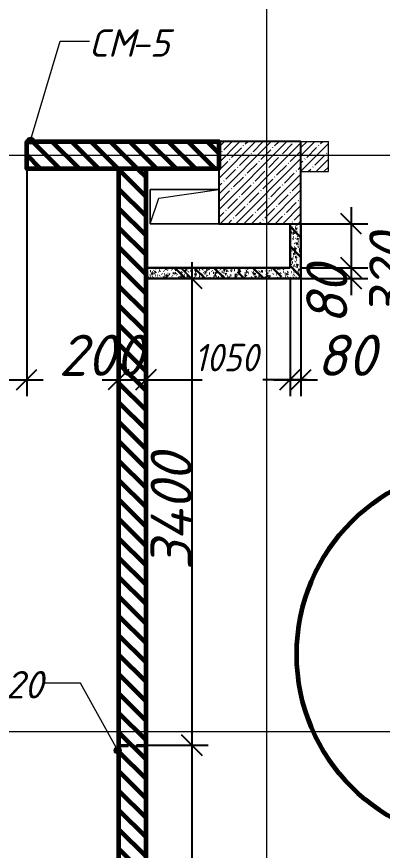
# Model space of a CAD drawing. Header units: millimetres. Extents: x 12986 to 523328, y -9759 to 30092.
# Drawn here: x 263184 to 265850, y -31 to 6043 of the extents above; entities that cross this region are included whole.
import ezdxf

# ---------------------------------------------------------------- set-up
doc = ezdxf.new("R2010")
doc.units = ezdxf.units.MM
for name, color, linetype, lineweight in [('0) ПГП', 1, 'Continuous', 30), ('2) Расчет', 1, 'Continuous', 30), ('5) Блок ячеистый', 160, 'Continuous', 60), ('A-ANNO-DIMS', 7, 'Continuous', 9), ('A-FLOR', 7, 'Continuous', 9), ('A-GENM', 7, 'Continuous', 9), ('A-GENM-1', 7, 'Continuous', 25), ('A-GENM-IDEN', 7, 'Continuous', 9), ('A-WALL-8', 7, 'Continuous', 9), ('A-WALL-FNSH-2', 7, 'Continuous', 5), ('A-WALL-PATT-1', 7, 'Continuous', 5), ('S-COLS', 7, 'Continuous', 9), ('S-COLS-1', 7, 'Continuous', 5), ('S-COLS-2', 7, 'Continuous', 25), ('Оси-1', 7, 'Continuous', 20)]:
    doc.layers.add(name, color=color, linetype=linetype, lineweight=lineweight)
doc.layers.add('0)Допникки кружки', color=7, linetype='Continuous', plot=False)
doc.layers.add('A-WALL-3', color=7, linetype='Continuous', lineweight=5, true_color=0x000000)
doc.styles.add('ISOCPEUR_I_2', font='isocpeui.ttf', dxfattribs={"height": 300})
doc.styles.add('ISOCPEUR_I_3', font='isocpeui.ttf', dxfattribs={"width": 0.9, "height": 200})
doc.dimstyles.new('ISO-2_0_0_9К_СРЕДНИЙ', dxfattribs={"dimscale": 304.8, "dimtxt": 199.196235, "dimasz": 0.492126, "dimexe": 0.393701, "dimexo": 0, "dimgap": 0, "dimtad": 1, "dimdec": 0, "dimzin": 0, "dimdsep": 46, "dimtxsty": 'ISOCPEUR_I_2', "dimblk1": 'OBLIQUE', "dimblk2": 'OBLIQUE', "dimsah": 1, "dimcen": 0.09, "dimdle": 0.393701, "dimazin": 0, "dimtfac": 1, "dimtdec": 4, "dimtix": 1, "dimtmove": 2, "dimatfit": 3, "dimfxl": 1, "dimtvp": 1, "dimtolj": 1, "dimtzin": 0, "dimarcsym": 2})
doc.dimstyles.new('ISO-2_0_0_9К_СРЕДНИЙ_1', dxfattribs={"dimscale": 304.8, "dimtxt": 199.196235, "dimasz": 0.492126, "dimexe": 0.393701, "dimexo": 0, "dimgap": 0, "dimtad": 1, "dimdec": 0, "dimzin": 0, "dimdsep": 46, "dimtxsty": 'ISOCPEUR_I_3', "dimblk1": 'OBLIQUE', "dimblk2": 'OBLIQUE', "dimsah": 1, "dimcen": 0.09, "dimdle": 0.393701, "dimazin": 0, "dimtfac": 1, "dimtdec": 4, "dimtix": 1, "dimtmove": 2, "dimatfit": 3, "dimfxl": 1, "dimtvp": 1, "dimtolj": 1, "dimtzin": 0, "dimarcsym": 2})
doc.dimstyles.new('ISO-2_0_0_9К_СРЕДНИЙ_2', dxfattribs={"dimscale": 304.8, "dimtxt": 199.196235, "dimasz": 0.492126, "dimexe": 0.393701, "dimexo": 0, "dimgap": 0, "dimtad": 1, "dimdec": 0, "dimzin": 0, "dimdsep": 46, "dimtxsty": 'ISOCPEUR_I_2', "dimblk1": 'OBLIQUE', "dimblk2": 'OBLIQUE', "dimsah": 1, "dimcen": 0.09, "dimdle": 0.393701, "dimazin": 0, "dimtfac": 1, "dimtdec": 4, "dimtix": 1, "dimtmove": 0, "dimatfit": 3, "dimfxl": 1, "dimtvp": 1, "dimtolj": 1, "dimtzin": 0, "dimarcsym": 2})
pattern_1 = [(135, (239096.85, -2765.93), (-70.71068, -70.71068), [])]
pattern_2 = [(50, (239096.85, -2765.93), (72.87376, -6.37607), [7.62, -83.82]), (355, (239096.85, -2765.93), (-14.09699, 76.42244), [6.096, -67.056]), (100.451, (239102.924, -2766.464), (58.77696, 70.04687), [6.476, -71.236]), (46.184, (239096.85, -2745.61), (108.43142, -16.81745), [11.43, -125.73]), (96.636, (239105.89, -2747.01), (94.961, 98.9709), [9.714, -106.854]), (351.184, (239096.85, -2745.61), (94.96227, 98.9702), [9.144, -100.584]), (21, (239107.01, -2750.69), (60.64565, -40.90654), [7.62, -83.82]), (326, (239107.01, -2750.69), (24.72083, 73.67493), [6.096, -67.056]), (71.451, (239112.065, -2754.1), (85.36689, 32.76874), [6.476, -71.236]), (37.5, (239096.85, -2765.933), (1.235525, 33.822432), [3.353, -62.89, 3.353, -64.719, -67.31]), (37.5, (239096.85, -2765.933), (1.235525, 33.822432), [-134.315, 3.353, -63.957]), (7.5, (239096.85, -2765.933), (26.728146, 40.07255), [3.353, -35.458, 3.353, -61.366, -25.654]), (7.5, (239096.85, -2765.933), (26.728146, 40.07255), [-103.53, 3.353, -22.301]), (327.5, (239074.194, -2765.933), (54.236318, -2.292117), [3.353, -22.047, 3.353, -75.895, -105.156]), (327.5, (239074.194, -2765.933), (54.236318, -2.292117), [-104.648, 3.353, -101.803]), (317.5, (239064.034, -2765.933), (59.25158, 10.17014), [3.353, -29.667, 3.353, -49.276, -74.676]), (317.5, (239064.034, -2765.933), (59.25158, 10.17014), [-85.649, 3.353, -71.323])]
pattern_3 = [(135, (239096.85, -2765.93), (-142.5612, -142.5612), []), (135, (239239.41, -2765.93), (-142.5612, -142.5612), [252.016, -50.403, 3.353, -47.05])]

# ---------------------------------------------------------------- blocks, each defined once
blk = doc.blocks.new('Колонна_Несущая_Прямоугольное сечение - 600х600-V10-АР1_1_Кладочный план 2 этажа')
at = {"layer": 'S-COLS-1'}
h = blk.add_hatch(dxfattribs=at)
h.set_pattern_fill('FP_15', color=256, style=0, pattern_type=2)
h.set_pattern_definition([(45, (-25860, -7600), (-57.02463, 57.02463), []), (45, (-25802.975, -7600), (-57.02463, 57.02463), [100.806, -20.161, 3.353, -16.808])])
h.paths.add_polyline_path([(-300, -300), (300, -300), (300, 300), (-300, 300)], flags=0)
at = {"layer": 'S-COLS-2'}
for p, q in [((300, 300), (-300, 300)), ((-300, 300), (-300, -300)), ((300, -300), (300, 300)), ((-300, -300), (300, -300))]:
    blk.add_line(p, q, dxfattribs=at)
blk = doc.blocks.new('AR_Отверстие прямоугольное _в плите_ - AR_Отверстие прямоугольное _в плите_-V48-АР1_1_Кладочный план 2 этажа')
at = {"layer": 'A-GENM'}
for p, q in [((250, 125), (-250, 125)), ((-250, 125), (-250, -125)), ((-187.5, 62.5), (250, 125)), ((-250, -125), (-187.5, 62.5)), ((-250, -125), (250, -125))]:
    blk.add_line(p, q, dxfattribs=at)
blk = doc.blocks.new('Фахверк_СКБ_Уголок_Тип 2 - СМ-5_200х2480h-30007438-АР1_1_Кладочный план 2 этажа')
at = {"layer": 'A-GENM-1'}
for p, q in [((125, 156), (125, 81)), ((200, 156), (125, 156)), ((131, 81), (131, 150)), ((131, 150), (200, 150)), ((200, 150), (200, 156)), ((125, 81), (131, 81)), ((131, 19), (125, 19)), ((125, 19), (125, -56)), ((131, -50), (131, 19)), ((125, -56), (200, -56)), ((200, -50), (131, -50)), ((200, -56), (200, -50))]:
    blk.add_line(p, q, dxfattribs=at)
blk = doc.blocks.new('Стойка_Влож_Полоса боковая - Полоса-27101091-АР1_1_Кладочный план 2 этажа')
at = {"layer": 'A-GENM'}
for p, q in [((-5, 85), (0, 85)), ((-5, -85), (-5, 85)), ((0, 31), (0, -31)), ((0, -85), (-5, -85))]:
    blk.add_line(p, q, dxfattribs=at)
blk = doc.blocks.new('Фахверк_СКБ_Уголок - Ф-20_200х3960 h-28533880-АР1_1_Кладочный план 2 этажа')
at = {"layer": 'A-GENM-1'}
for p, q in [((200, 156), (125, 156)), ((125, 156), (125, 81)), ((131, 81), (131, 150)), ((131, 150), (200, 150)), ((200, 150), (200, 156)), ((125, 81), (131, 81)), ((131, 19), (125, 19)), ((125, 19), (125, -56)), ((131, -50), (131, 19)), ((125, -56), (200, -56)), ((200, -50), (131, -50)), ((200, -56), (200, -50))]:
    blk.add_line(p, q, dxfattribs=at)
blk = doc.blocks.new('_Oblique')
at = {"color": 0, "linetype": 'ByBlock', "lineweight": -2}
blk.add_line((-0.5, -0.5), (0.5, 0.5), dxfattribs=at)
blk = doc.blocks.new('*D2136')
at = {"layer": 'A-ANNO-DIMS', "color": 0, "lineweight": -2, "transparency": 16777216}
for p, q in [((263256.9, 4926.3), (263256.9, 3277.9)), ((261606.9, 4304.1), (261606.9, 3277.9)), ((261486.9, 3397.9), (263376.9, 3397.9))]:
    blk.add_line(p, q, dxfattribs=at)
at = {"layer": 'Defpoints', "color": 0, "transparency": 16777216}
for p in [(263256.9, 4926.3), (261606.9, 4304.1), (263256.9, 3397.9)]:
    blk.add_point(p, dxfattribs=at)
at = {"layer": 'A-ANNO-DIMS', "color": 0, "lineweight": -2, "transparency": 16777216, "xscale": 150, "yscale": 150, "zscale": 150, "rotation": 180}
blk.add_blockref('_Oblique', (261606.9, 3397.9), dxfattribs=at)
at = {"layer": 'A-ANNO-DIMS', "color": 0, "lineweight": -2, "transparency": 16777216, "xscale": 150, "yscale": 150, "zscale": 150}
blk.add_blockref('_Oblique', (263256.9, 3397.9), dxfattribs=at)
at = {"layer": 'A-ANNO-DIMS', "color": 0, "transparency": 16777216, "insert": (262431.9, 3547.9), "char_height": 300, "width": 560.814, "attachment_point": 5, "style": 'ISOCPEUR_I_2'}
blk.add_mtext('\\A1;1650', dxfattribs=at)
blk = doc.blocks.new('*D2225')
at = {"layer": 'A-ANNO-DIMS', "color": 0, "lineweight": -2, "transparency": 16777216}
for p, q in [((265623.3, 4654.1), (265623.3, 4094.1)), ((265256.9, 4534.1), (265743.3, 4534.1)), ((265258, 4214.1), (265743.3, 4214.1))]:
    blk.add_line(p, q, dxfattribs=at)
at = {"layer": 'Defpoints', "color": 0, "transparency": 16777216}
for p in [(265256.9, 4534.1), (265258, 4214.1), (265623.3, 4214.1)]:
    blk.add_point(p, dxfattribs=at)
at = {"layer": 'A-ANNO-DIMS', "color": 0, "lineweight": -2, "transparency": 16777216, "xscale": 150, "yscale": 150, "zscale": 150}
for p, rotation in [((265623.3, 4534.1), 90), ((265623.3, 4214.1), 270)]:
    blk.add_blockref('_Oblique', p, dxfattribs=dict(at, rotation=rotation))
at = {"layer": 'A-ANNO-DIMS', "color": 0, "transparency": 16777216, "insert": (265754.1, 3836.5), "char_height": 300, "width": 455.087, "attachment_point": 1, "rotation": 90, "line_spacing_factor": 1.149209, "style": 'ISOCPEUR_I_2'}
blk.add_mtext('\\A1;320', dxfattribs=at)
blk = doc.blocks.new('*D2226')
at = {"layer": 'A-ANNO-DIMS', "color": 0, "lineweight": -2, "transparency": 16777216}
for p, q in [((265623.3, 4334.1), (265623.3, 4014.1)), ((265258, 4214.1), (265743.3, 4214.1)), ((265256.9, 4134.1), (265743.3, 4134.1))]:
    blk.add_line(p, q, dxfattribs=at)
at = {"layer": 'Defpoints', "color": 0, "transparency": 16777216}
for p in [(265258, 4214.1), (265256.9, 4134.1), (265623.3, 4134.1)]:
    blk.add_point(p, dxfattribs=at)
at = {"layer": 'A-ANNO-DIMS', "color": 0, "lineweight": -2, "transparency": 16777216, "xscale": 150, "yscale": 150, "zscale": 150}
for p, rotation in [((265623.3, 4214.1), 90), ((265623.3, 4134.1), 270)]:
    blk.add_blockref('_Oblique', p, dxfattribs=dict(at, rotation=rotation))
at = {"layer": 'A-ANNO-DIMS', "color": 0, "transparency": 16777216, "insert": (265295.3, 3798.5), "char_height": 300, "width": 303.391, "attachment_point": 1, "rotation": 90, "line_spacing_factor": 1.149209, "style": 'ISOCPEUR_I_2'}
blk.add_mtext('\\A1;80', dxfattribs=at)
blk = doc.blocks.new('*D2334')
at = {"layer": 'A-ANNO-DIMS', "color": 0, "lineweight": -2, "transparency": 16777216}
for p, q in [((263926.9, 3504), (263926.9, 3277.9)), ((264126.9, 3504), (264126.9, 3277.9)), ((263806.9, 3397.9), (264246.9, 3397.9))]:
    blk.add_line(p, q, dxfattribs=at)
at = {"layer": 'Defpoints', "color": 0, "transparency": 16777216}
for p in [(263926.9, 3504), (264126.9, 3504), (264126.9, 3397.9)]:
    blk.add_point(p, dxfattribs=at)
at = {"layer": 'A-ANNO-DIMS', "color": 0, "lineweight": -2, "transparency": 16777216, "xscale": 150, "yscale": 150, "zscale": 150, "rotation": 180}
blk.add_blockref('_Oblique', (263926.9, 3397.9), dxfattribs=at)
at = {"layer": 'A-ANNO-DIMS', "color": 0, "lineweight": -2, "transparency": 16777216, "xscale": 150, "yscale": 150, "zscale": 150}
blk.add_blockref('_Oblique', (264126.9, 3397.9), dxfattribs=at)
at = {"layer": 'A-ANNO-DIMS', "color": 0, "transparency": 16777216, "insert": (263489.6, 3725.9), "char_height": 300, "width": 455.087, "attachment_point": 1, "line_spacing_factor": 1.149209, "style": 'ISOCPEUR_I_2'}
blk.add_mtext('\\A1;200', dxfattribs=at)
blk = doc.blocks.new('*D2335')
at = {"layer": 'A-ANNO-DIMS', "color": 0, "lineweight": -2, "transparency": 16777216}
for p, q in [((265176.9, 4133), (265176.9, 3277.9)), ((264126.9, 3504), (264126.9, 3277.9)), ((264006.9, 3397.9), (264537.5, 3397.9)), ((265296.9, 3397.9), (264979.7, 3397.9))]:
    blk.add_line(p, q, dxfattribs=at)
at = {"layer": 'Defpoints', "color": 0, "transparency": 16777216}
for p in [(265176.9, 4133), (264126.9, 3504), (265176.9, 3397.9)]:
    blk.add_point(p, dxfattribs=at)
at = {"layer": 'A-ANNO-DIMS', "color": 0, "lineweight": -2, "transparency": 16777216, "xscale": 150, "yscale": 150, "zscale": 150, "rotation": 180}
blk.add_blockref('_Oblique', (264126.9, 3397.9), dxfattribs=at)
at = {"layer": 'A-ANNO-DIMS', "color": 0, "lineweight": -2, "transparency": 16777216, "xscale": 150, "yscale": 150, "zscale": 150}
blk.add_blockref('_Oblique', (265176.9, 3397.9), dxfattribs=at)
at = {"layer": 'A-ANNO-DIMS', "color": 0, "transparency": 16777216, "insert": (264478.2, 3659.2), "char_height": 200, "width": 560.814, "attachment_point": 1, "line_spacing_factor": 1.149209, "style": 'ISOCPEUR_I_3'}
blk.add_mtext('\\A1;1050', dxfattribs=at)
blk = doc.blocks.new('*D2336')
at = {"layer": 'A-ANNO-DIMS', "color": 0, "lineweight": -2, "transparency": 16777216}
for p, q in [((265176.9, 4133), (265176.9, 3277.9)), ((265256.9, 4134.1), (265256.9, 3277.9)), ((265056.9, 3397.9), (265376.9, 3397.9))]:
    blk.add_line(p, q, dxfattribs=at)
at = {"layer": 'Defpoints', "color": 0, "transparency": 16777216}
for p in [(265176.9, 4133), (265256.9, 4134.1), (265256.9, 3397.9)]:
    blk.add_point(p, dxfattribs=at)
at = {"layer": 'A-ANNO-DIMS', "color": 0, "lineweight": -2, "transparency": 16777216, "xscale": 150, "yscale": 150, "zscale": 150, "rotation": 180}
blk.add_blockref('_Oblique', (265176.9, 3397.9), dxfattribs=at)
at = {"layer": 'A-ANNO-DIMS', "color": 0, "lineweight": -2, "transparency": 16777216, "xscale": 150, "yscale": 150, "zscale": 150}
blk.add_blockref('_Oblique', (265256.9, 3397.9), dxfattribs=at)
at = {"layer": 'A-ANNO-DIMS', "color": 0, "transparency": 16777216, "insert": (265369.9, 3725.9), "char_height": 300, "width": 303.391, "attachment_point": 1, "line_spacing_factor": 1.149209, "style": 'ISOCPEUR_I_2'}
blk.add_mtext('\\A1;80', dxfattribs=at)
blk = doc.blocks.new('*D2591')
at = {"layer": 'A-ANNO-DIMS', "color": 0, "lineweight": -2, "transparency": 16777216}
for p, q in [((264460.6, 4254.1), (264460.6, 614.1)), ((264363.6, 4134.1), (264580.6, 4134.1)), ((264132.9, 734.1), (264580.6, 734.1))]:
    blk.add_line(p, q, dxfattribs=at)
at = {"layer": 'Defpoints', "color": 0, "transparency": 16777216}
for p in [(264363.6, 4134.1), (264132.9, 734.1), (264460.6, 734.1)]:
    blk.add_point(p, dxfattribs=at)
at = {"layer": 'A-ANNO-DIMS', "color": 0, "lineweight": -2, "transparency": 16777216, "xscale": 150, "yscale": 150, "zscale": 150}
for p, rotation in [((264460.6, 4134.1), 90), ((264460.6, 734.1), 270)]:
    blk.add_blockref('_Oblique', p, dxfattribs=dict(at, rotation=rotation))
at = {"layer": 'A-ANNO-DIMS', "color": 0, "transparency": 16777216, "insert": (264310.6, 2434.1), "char_height": 300, "width": 625.17, "attachment_point": 5, "rotation": 90, "style": 'ISOCPEUR_I_2'}
blk.add_mtext('\\A1;3400', dxfattribs=at)
blk = doc.blocks.new('*D2592')
at = {"layer": 'A-ANNO-DIMS', "color": 0, "lineweight": -2, "transparency": 16777216}
for p, q in [((264460.6, 854.1), (264460.6, -2785.9)), ((264132.9, 734.1), (264580.6, 734.1)), ((264566.6, -2665.9), (264340.6, -2665.9))]:
    blk.add_line(p, q, dxfattribs=at)
at = {"layer": 'Defpoints', "color": 0, "transparency": 16777216}
for p in [(264132.9, 734.1), (264460.6, -2665.9), (264566.6, -2665.9)]:
    blk.add_point(p, dxfattribs=at)
at = {"layer": 'A-ANNO-DIMS', "color": 0, "lineweight": -2, "transparency": 16777216, "xscale": 150, "yscale": 150, "zscale": 150}
for p, rotation in [((264460.6, 734.1), 90), ((264460.6, -2665.9), 270)]:
    blk.add_blockref('_Oblique', p, dxfattribs=dict(at, rotation=rotation))
at = {"layer": 'A-ANNO-DIMS', "color": 0, "transparency": 16777216, "insert": (264310.6, -965.9), "char_height": 300, "width": 625.17, "attachment_point": 5, "rotation": 90, "style": 'ISOCPEUR_I_2'}
blk.add_mtext('\\A1;3400', dxfattribs=at)

msp = doc.modelspace()

# ---------------------------------------------------------------- hatches: boundary and pattern name
at = {"layer": '0) ПГП'}
h = msp.add_hatch(dxfattribs=at)
h.set_pattern_fill('FP_25', color=256, style=0, pattern_type=2)
h.set_pattern_definition(pattern_2)
h.paths.add_polyline_path([(265256.8508, 4134.06731), (265256.8508, 4534.06731), (265176.8508, 4534.06731), (265176.8508, 4134.06731)], flags=0)
h = msp.add_hatch(dxfattribs=at)
h.set_pattern_fill('FP_26', color=256, style=0, pattern_type=2)
h.set_pattern_definition(pattern_3)
h.paths.add_polyline_path([(265256.8508, 4134.06731), (265256.8508, 4534.06731), (265176.8508, 4534.06731), (265176.8508, 4134.06731)], flags=0)
h = msp.add_hatch(dxfattribs=at)
h.set_pattern_fill('FP_25', color=256, style=0, pattern_type=2)
h.set_pattern_definition(pattern_2)
h.paths.add_polyline_path([(265045.75706, 4134.06731), (265176.8508, 4134.06731), (265176.8508, 4214.06731), (264126.8508, 4214.06731), (264126.8508, 4134.06731)], flags=0)
h = msp.add_hatch(dxfattribs=at)
h.set_pattern_fill('FP_26', color=256, style=0, pattern_type=2)
h.set_pattern_definition(pattern_3)
h.paths.add_polyline_path([(265045.75706, 4134.06731), (265176.8508, 4134.06731), (265176.8508, 4214.06731), (264126.8508, 4214.06731), (264126.8508, 4134.06731)], flags=0)
at = {"layer": '5) Блок ячеистый'}
h = msp.add_hatch(dxfattribs=at)
h.set_pattern_fill('FP_22', color=256, style=0, pattern_type=2)
h.set_pattern_definition(pattern_1)
h.paths.add_polyline_path([(263256.85079, 4934.06731), (264656.85079, 4934.06731), (264656.85079, 5134.06731), (263256.85079, 5134.06731), (263256.85079, 5003.06731)], flags=0)
h = msp.add_hatch(dxfattribs=at)
h.set_pattern_fill('FP_22', color=256, style=0, pattern_type=2)
h.set_pattern_definition(pattern_1)
h.paths.add_polyline_path([(263995.85078, -2665.9327), (264126.8508, -2665.9327), (264126.8508, 728.0673), (264057.8508, 728.0673), (264057.8508, 734.0673), (264126.8508, 734.0673), (264126.8508, 4934.06731), (263926.8508, 4934.06731), (263926.8508, 734.0673), (263995.8508, 734.0673), (263995.8508, 728.0673), (263926.8508, 728.0673), (263927.02727, -2659.9327), (263995.85078, -2659.9327)], flags=0)
at = {"layer": 'A-GENM-IDEN'}
h = msp.add_hatch(color=256, dxfattribs=at)
edge = h.paths.add_edge_path(flags=0)
edge.add_arc((263285.85079, 5140.06731), 25, 0, 360)
h = msp.add_hatch(color=256, dxfattribs=at)
edge = h.paths.add_edge_path(flags=0)
edge.add_arc((263920.8508, 696.5673), 25, 0, 360)
at = {"layer": 'A-WALL-PATT-1'}
h = msp.add_hatch(dxfattribs=at)
h.set_pattern_fill('FP_7', color=256, style=0, pattern_type=2)
h.set_pattern_definition([(45, (239096.85, -2765.93), (-57.02463, 57.02463), []), (45, (239153.876, -2765.93), (-57.02463, 57.02463), [100.806, -20.161, 3.353, -16.808])])
h.paths.add_polyline_path([(267236.85086, 4914.06731), (268306.59427, 4914.06731), (268306.59427, 5134.06731), (266556.8508, 5134.06731), (266556.8508, 4914.06731), (267156.85086, 4914.06731)], flags=0)
h.paths.add_polyline_path([(265256.8508, 4914.06731), (265456.8508, 4914.06731), (265456.8508, 5134.06731), (265256.8508, 5134.06731)], flags=0)

# ---------------------------------------------------------------- linework, layer by layer
at = {"layer": '0) ПГП'}
for p, q in [((265256.8508, 4134.06731), (265256.8508, 4534.06731)), ((265176.8508, 4214.06731), (264126.8508, 4214.06731))]:
    msp.add_line(p, q, dxfattribs=at)
at = {"layer": '0)Допникки кружки', "color": 6, "lineweight": 60}
msp.add_circle((266595.23644, 1396.45293), 1369.38563, dxfattribs=at)
at = {"layer": '2) Расчет'}
for p, q in [((265176.8508, 4534.06731), (265176.8508, 4214.06731)), ((264126.8508, 4134.06731), (265256.8508, 4134.06731))]:
    msp.add_line(p, q, dxfattribs=at)
at = {"layer": '5) Блок ячеистый'}
for points in [[(263256.85079, 5134.06731), (264656.8508, 5134.06731), (264656.8508, 4934.06731), (263256.85079, 4934.06731)], [(264126.8508, 4934.06731), (263926.8508, 4934.06731), (263926.8508, -2659.9327), (264126.8508, -2659.9327)]]:
    msp.add_lwpolyline(points, close=True, dxfattribs=at)
at = {"layer": 'A-FLOR'}
for p, q in [((264156.8508, 4784.06731), (264656.8508, 4784.06731)), ((264156.8508, 4534.06731), (264156.8508, 4784.06731)), ((264656.8508, 4534.06731), (264156.8508, 4534.06731))]:
    msp.add_line(p, q, dxfattribs=at)
at = {"layer": 'A-GENM-IDEN'}
for p, q in [((263285.85079, 5140.06731), (263499.90377, 5863.6188)), ((263499.90377, 5863.6188), (263713.95674, 5863.6188)), ((263648.8508, 1187.63984), (263376.8508, 1187.63984)), ((263920.8508, 696.5673), (263648.8508, 1187.63984))]:
    msp.add_line(p, q, dxfattribs=at)
for centre in [(263285.85079, 5140.06731), (263920.8508, 696.5673)]:
    msp.add_circle(centre, 25, dxfattribs=at)
at = {"layer": 'A-WALL-3'}
for p, q in [((265256.8508, 5134.06731), (265456.8508, 5134.06731)), ((265456.8508, 4914.06731), (265456.8508, 5134.06731)), ((265256.8508, 4914.06731), (265456.8508, 4914.06731))]:
    msp.add_line(p, q, dxfattribs=at)
at = {"layer": 'A-WALL-8'}
msp.add_line((264126.8508, 4214.06731), (264126.8508, 4134.06731), dxfattribs=at)
at = {"layer": 'A-WALL-FNSH-2'}
for p, q in [((263325.85079, 5134.06731), (264656.85079, 5134.06731)), ((263256.85079, 5003.06731), (263256.85079, 5065.06731)), ((263926.8508, 4934.06731), (263325.85079, 4934.06731)), ((263926.8508, 734.0673), (263926.8508, 4934.06731)), ((264126.8508, 4934.06731), (264126.8508, 4214.06731)), ((264656.85079, 4934.06731), (264126.8508, 4934.06731)), ((264126.8508, 4134.06731), (264126.8508, 734.0673)), ((263926.8508, -2659.9327), (263926.8508, 659.0673)), ((264126.8508, 659.0673), (264126.8508, -2665.9327))]:
    msp.add_line(p, q, dxfattribs=at)
at = {"layer": 'Оси-1'}
for p, q in [((265006.85078, -6915.9327), (265006.85078, 25871.01046)), ((234936.85079, 5034.0673), (365048.47884, 5034.0673)), ((234936.85079, 834.0673), (365048.47884, 834.0673))]:
    msp.add_line(p, q, dxfattribs=at)

# ---------------------------------------------------------------- block references
at = {"layer": 'A-GENM'}
for name, p in [('Стойка_Влож_Полоса боковая - Полоса-27101091-АР1_1_Кладочный план 2 этажа', (263250.85079, 5034.06731)), ('AR_Отверстие прямоугольное _в плите_ - AR_Отверстие прямоугольное _в плите_-V48-АР1_1_Кладочный план 2 этажа', (264406.8508, 4659.06731))]:
    msp.add_blockref(name, p, dxfattribs=at)
at = {"layer": 'A-GENM-1'}
msp.add_blockref('Фахверк_СКБ_Уголок_Тип 2 - СМ-5_200х2480h-30007438-АР1_1_Кладочный план 2 этажа', (263125.85079, 4984.06731), dxfattribs=at)
at = {"layer": 'A-GENM-1', "rotation": 269.9999999999999}
msp.add_blockref('Фахверк_СКБ_Уголок - Ф-20_200х3960 h-28533880-АР1_1_Кладочный план 2 этажа', (263976.8508, 859.0673), dxfattribs=at)
at = {"layer": 'S-COLS'}
msp.add_blockref('Колонна_Несущая_Прямоугольное сечение - 600х600-V10-АР1_1_Кладочный план 2 этажа', (264956.8508, 4834.06731), dxfattribs=at)

# ---------------------------------------------------------------- texts
at = {"layer": 'A-GENM-IDEN', "char_height": 200, "attachment_point": 1, "style": 'ISOCPEUR_I_2'}
for s, insert, width in [('СМ', (263713.95674, 5951.23339), 367.9745625), ('-5', (264017.56612, 5951.23339), 317.46825), ('-20', (262965.94171, 1275.25442), 476.202375)]:
    msp.add_mtext(s, dxfattribs=dict(at, insert=insert, width=width))

# ---------------------------------------------------------------- dimensions: what is measured, and where the dimension line sits
at = {"layer": 'A-ANNO-DIMS'}
dim = msp.add_linear_dim(base=(263256.85079, 3397.92858), p1=(261606.85079, 4304.06731), p2=(263256.85079, 4926.27761), dimstyle='ISO-2_0_0_9К_СРЕДНИЙ_2', override={"dimpost": '<>', "dimfxl": 1763.418743}, dxfattribs=at)
dim.commit()
dim.dimension.update_dxf_attribs({"geometry": '*D2136', "text_midpoint": (262431.85079, 3547.92858)})
for base, p1, p2, override, picture, middle in [((265623.28896, 4214.06731), (265256.8508, 4534.06731), (265257.95368, 4214.06731), {"dimpost": '<>', "dimfxl": 320.001901}, '*D2225', (265954.0552, 4063.99833)), ((265623.28896, 4134.06731), (265257.95368, 4214.06731), (265256.8508, 4134.06731), {"dimpost": '<>', "dimfxl": 80.007602}, '*D2226', (265495.33114, 3950.23639))]:
    dim = msp.add_linear_dim(base=base, p1=p1, p2=p2, angle=90, dimstyle='ISO-2_0_0_9К_СРЕДНИЙ', override=override, dxfattribs=at)
    dim.commit()
    dim.dimension.update_dxf_attribs({"geometry": picture, "text_midpoint": middle, "dimtype": 160, "text_rotation": 90})
for base, p1, p2, override, picture, middle in [((264460.56523, 734.0673), (264363.58325, 4134.06731), (264132.8508, 734.0673), {"dimpost": '<>', "dimfxl": 3407.820048}, '*D2591', (264310.56523, 2434.06731)), ((264460.56523, -2665.9327), (264132.8508, 734.0673), (264566.63125, -2665.9327), {"dimpost": '<>', "dimfxl": 3427.5597}, '*D2592', (264310.56523, -965.9327))]:
    dim = msp.add_linear_dim(base=base, p1=p1, p2=p2, angle=90, dimstyle='ISO-2_0_0_9К_СРЕДНИЙ_2', override=override, dxfattribs=at)
    dim.commit()
    dim.dimension.update_dxf_attribs({"geometry": picture, "text_midpoint": middle})
for base, p1, p2, dimstyle, override, picture, middle in [((265176.8508, 3397.92858), (264126.8508, 3503.9946), (265176.8508, 4132.96443), 'ISO-2_0_0_9К_СРЕДНИЙ_1', {"dimpost": '<>', "dimfxl": 1223.970203}, '*D2335', (264758.62159, 3525.8864)), ((265256.8508, 3397.92858), (265176.8508, 4132.96443), (265256.8508, 4134.06731), 'ISO-2_0_0_9К_СРЕДНИЙ', {"dimpost": '<>', "dimfxl": 80.007602}, '*D2336', (265521.64556, 3525.8864)), ((264126.8508, 3397.92858), (263926.8508, 3503.9946), (264126.8508, 3503.9946), 'ISO-2_0_0_9К_СРЕДНИЙ', {"dimpost": '<>', "dimfxl": 200}, '*D2334', (263717.09873, 3525.8864))]:
    dim = msp.add_linear_dim(base=base, p1=p1, p2=p2, dimstyle=dimstyle, override=override, dxfattribs=at)
    dim.commit()
    dim.dimension.update_dxf_attribs({"geometry": picture, "text_midpoint": middle, "dimtype": 160})

doc.saveas('drawing.dxf')
